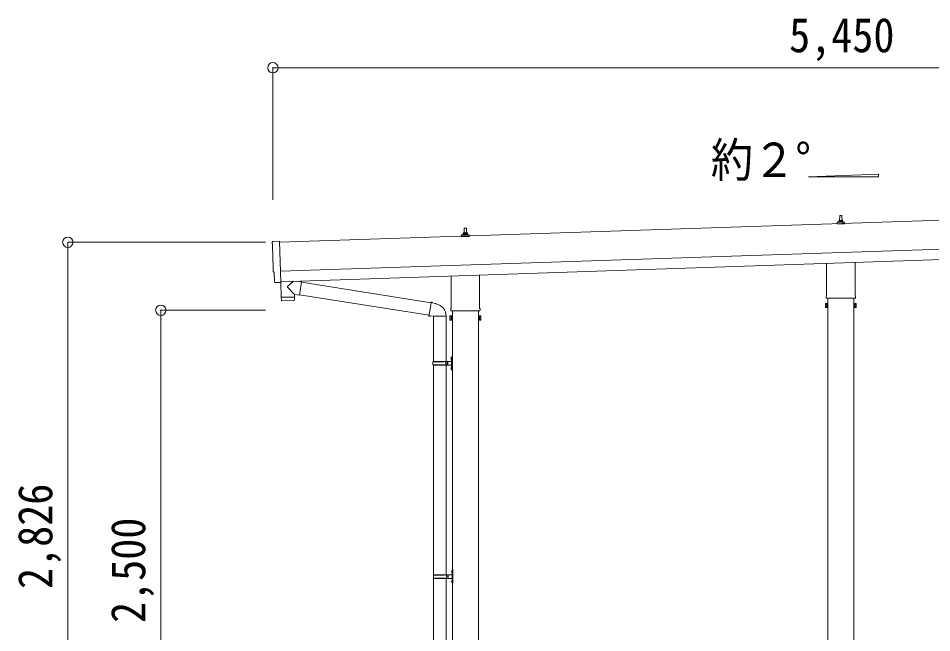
# Model space of a CAD drawing. Units: millimetres at full size, sheet at 1:50. Extents: x -14053 to 14053, y -9700 to 9700.
# Drawn here: x 644 to 5024, y -3314 to -366 of the extents above; entities that cross this region are included whole.
import ezdxf
from ezdxf.enums import TextEntityAlignment as Align

# ---------------------------------------------------------------- set-up
doc = ezdxf.new("R2010")
doc.units = ezdxf.units.MM
doc.header["$LTSCALE"] = 50
doc.header["$PDMODE"] = 32
doc.header["$PDSIZE"] = 50
for name, color, linetype, lineweight in [('0-0_0', 7, 'Continuous', 9), ('0-1_Defpoints', 4, 'Continuous', 9), ('0-2_TEXT1', 7, 'Continuous', 9), ('0-6_PARTS1', 6, 'Continuous', 9)]:
    doc.layers.add(name, color=color, linetype=linetype, lineweight=lineweight)
doc.styles.add('ＭＳ ゴシック', font='')
doc.styles.get('ＭＳ ゴシック').set_extended_font_data('MS Gothic')

msp = doc.modelspace()

# ---------------------------------------------------------------- linework, layer by layer
at = {"layer": '0-0_0', "color": 4}
for p, q in [((4432.89, -1126.73), (4768.89, -1114.31)), ((4768.89, -1126.73), (4432.89, -1126.73)), ((4768.89, -1114.31), (4768.89, -1126.73))]:
    msp.add_line(p, q, dxfattribs=at)
at = {"layer": '0-1_Defpoints'}
for p, q in [((7279.57, -1260.5), (1896.56, -1439.93)), ((4583.94, -1313.15), (4592.48, -1313.15)), ((4569.96, -1353.15), (4569.96, -1345.44)), ((4606.46, -1353.15), (4569.96, -1353.15)), ((4570.34, -1344.65), (4606.08, -1344.65)), ((4570.72, -1344.47), (4577.44, -1342.84)), ((4577.83, -1342.65), (4598.59, -1342.65)), ((4578.21, -1341.87), (4578.21, -1337.65)), ((4579.21, -1337.65), (4597.21, -1337.65)), ((4582.21, -1337.65), (4582.94, -1314.13)), ((4593.48, -1314.13), (4594.21, -1337.65)), ((4598.21, -1341.87), (4598.21, -1337.65)), ((4605.69, -1344.47), (4598.97, -1342.84)), ((4606.46, -1353.15), (4606.46, -1345.44)), ((1901.23, -1579.85), (7284.24, -1400.42)), ((2778.21, -1401.87), (2778.21, -1397.65)), ((2779.21, -1397.65), (2797.21, -1397.65)), ((2782.21, -1397.65), (2782.94, -1374.13)), ((2783.94, -1373.15), (2792.48, -1373.15)), ((2793.48, -1374.13), (2794.21, -1397.65)), ((2798.21, -1401.87), (2798.21, -1397.65)), ((2769.96, -1413.15), (2769.96, -1405.44)), ((2806.46, -1413.15), (2769.96, -1413.15)), ((2770.34, -1404.65), (2806.08, -1404.65)), ((2770.72, -1404.47), (2777.44, -1402.84)), ((2777.83, -1402.65), (2798.59, -1402.65)), ((2805.69, -1404.47), (2798.97, -1402.84)), ((2806.46, -1413.15), (2806.46, -1405.44)), ((1902.89, -1629.83), (7285.9, -1450.39)), ((4519.91, -1697.14), (4519.91, -1542.59)), ((4656.51, -1538.04), (4656.51, -1697.14)), ((2719.91, -1757.14), (2719.91, -1602.59)), ((2856.51, -1598.04), (2856.51, -1757.14)), ((1883.4, -1634.25), (1876.47, -1634.12)), ((4518.21, -1705.91), (4518.21, -1700.41)), ((4658.21, -1700.41), (4658.21, -1705.91)), ((4514.21, -1735.41), (4514.97, -1734.1)), ((4514.21, -1735.41), (4514.21, -1752.41)), ((4521.21, -1739.01), (4514.97, -1739.01)), ((4521.21, -1748.82), (4514.97, -1748.82)), ((4656.15, -1709.41), (4520.27, -1709.41)), ((4525.71, -1709.41), (4525.71, -4766.91)), ((4650.71, -4766.91), (4650.71, -1709.41)), ((4655.21, -1739.01), (4661.45, -1739.01)), ((4655.21, -1748.82), (4661.45, -1748.82)), ((4662.21, -1735.41), (4661.45, -1734.1)), ((4662.21, -1735.41), (4662.21, -1752.41)), ((2714.21, -1795.41), (2714.97, -1794.1)), ((2714.21, -1795.41), (2714.21, -1812.41)), ((2718.21, -1765.91), (2718.21, -1760.41)), ((2856.15, -1769.41), (2720.27, -1769.41)), ((2725.71, -1769.41), (2725.71, -4766.91)), ((2850.71, -4766.91), (2850.71, -1769.41)), ((2858.21, -1760.41), (2858.21, -1765.91)), ((2862.21, -1795.41), (2861.45, -1794.1)), ((2862.21, -1795.41), (2862.21, -1812.41)), ((4514.21, -1752.41), (4514.97, -1753.73)), ((4521.21, -1753.73), (4514.97, -1753.73)), ((4523.71, -1753.11), (4521.21, -1753.11)), ((4652.71, -1753.11), (4655.21, -1753.11)), ((4655.21, -1753.73), (4661.45, -1753.73)), ((4662.21, -1752.41), (4661.45, -1753.73)), ((2714.21, -1812.41), (2714.97, -1813.73)), ((2721.21, -1799.01), (2714.97, -1799.01)), ((2721.21, -1808.82), (2714.97, -1808.82)), ((2721.21, -1813.73), (2714.97, -1813.73)), ((2723.71, -1813.11), (2721.21, -1813.11)), ((2852.71, -1813.11), (2855.21, -1813.11)), ((2855.21, -1799.01), (2861.45, -1799.01)), ((2855.21, -1808.82), (2861.45, -1808.82)), ((2855.21, -1813.73), (2861.45, -1813.73)), ((2862.21, -1812.41), (2861.45, -1813.73))]:
    msp.add_line(p, q, dxfattribs=at)
for points in [[(1864.9, -1437.55), (1896.39, -1434.85), (1902.99, -1632.59)], [(1873.53, -1631.22), (1871.97, -1584.22), (1871.37, -1584.24)], [(1884.13, -1633.95), (1884.78, -1633.3), (1903.02, -1633.6)], [(4521.21, -1753.73), (4521.21, -1734.1), (4514.97, -1734.1)], [(4521.21, -1753.11), (4521.21, -1734.71), (4523.71, -1734.71)], [(4655.21, -1753.11), (4655.21, -1734.71), (4652.71, -1734.71)], [(4655.21, -1753.73), (4655.21, -1734.1), (4661.45, -1734.1)], [(2721.21, -1813.73), (2721.21, -1794.1), (2714.97, -1794.1)], [(2721.21, -1813.11), (2721.21, -1794.71), (2723.71, -1794.71)], [(2855.21, -1813.11), (2855.21, -1794.71), (2852.71, -1794.71)], [(2855.21, -1813.73), (2855.21, -1794.1), (2861.45, -1794.1)]]:
    msp.add_lwpolyline(points, dxfattribs=at)
for points in [[(4523.71, -1754.41), (4523.71, -1733.41), (4525.71, -1733.41), (4525.71, -1754.41)], [(4652.71, -1754.41), (4652.71, -1733.41), (4650.71, -1733.41), (4650.71, -1754.41)], [(2723.71, -1814.41), (2723.71, -1793.41), (2725.71, -1793.41), (2725.71, -1814.41)], [(2852.71, -1814.41), (2852.71, -1793.41), (2850.71, -1793.41), (2850.71, -1814.41)]]:
    msp.add_lwpolyline(points, close=True, dxfattribs=at)
for centre, radius, start, end in [((4583.94, -1314.15), 1, 90, 178.60509), ((4592.48, -1314.15), 1, 1.39491, 90), ((4570.96, -1345.44), 1, 103.62699, 180), ((4577.21, -1341.87), 1, 283.62699, 0), ((4582.29, -1338.29), 4.13, 90, 171.17633), ((4579.21, -1338.65), 1, 90, 180), ((4591.54, -1337.65), 4.83, 133.60282, 180), ((4584.88, -1337.65), 4.83, 0, 46.39718), ((4594.12, -1338.29), 4.13, 8.82367, 90), ((4597.21, -1338.65), 1, 0, 90), ((4599.21, -1341.87), 1, 180, 256.37301), ((4605.46, -1345.44), 1, 0, 76.37301), ((2782.29, -1398.29), 4.13, 90, 171.17633), ((2779.21, -1398.65), 1, 90, 180), ((2783.94, -1374.15), 1, 90, 178.60509), ((2791.54, -1397.65), 4.83, 133.60282, 180), ((2784.88, -1397.65), 4.83, 0, 46.39718), ((2792.48, -1374.15), 1, 1.39491, 90), ((2794.12, -1398.29), 4.13, 8.82367, 90), ((2797.21, -1398.65), 1, 0, 90), ((2770.96, -1405.44), 1, 103.62699, 180), ((2777.21, -1401.87), 1, 283.62699, 0), ((2799.21, -1401.87), 1, 180, 256.37301), ((2805.46, -1405.44), 1, 0, 76.37301), ((4522.21, -1700.41), 4, 125.09963, 180), ((4522.21, -1705.91), 4, 180, 194.47751), ((4522.21, -1705.91), 4, 194.47751, 241.04498), ((4654.21, -1705.91), 4, 298.95502, 345.52249), ((4654.21, -1700.41), 4, 0, 54.90037), ((4654.21, -1705.91), 4, 345.52249, 0), ((4518.55, -1736.55), 4.34, 145.61575, 214.38425), ((4518.55, -1751.27), 4.34, 145.61575, 214.38425), ((4530.45, -1743.91), 16.24, 162.41205, 197.58795), ((4657.86, -1736.55), 4.34, 325.61575, 34.38425), ((4645.97, -1743.91), 16.24, 342.41205, 17.58795), ((4657.86, -1751.27), 4.34, 325.61575, 34.38425), ((2718.55, -1796.55), 4.34, 145.61575, 214.38425), ((2722.21, -1760.41), 4, 125.09963, 180), ((2722.21, -1765.91), 4, 180, 194.47751), ((2722.21, -1765.91), 4, 194.47751, 241.04498), ((2854.21, -1765.91), 4, 298.95502, 345.52249), ((2854.21, -1760.41), 4, 0, 54.90037), ((2854.21, -1765.91), 4, 345.52249, 0), ((2857.86, -1796.55), 4.34, 325.61575, 34.38425), ((2730.45, -1803.91), 16.24, 162.41205, 197.58795), ((2718.55, -1811.27), 4.34, 145.61575, 214.38425), ((2845.97, -1803.91), 16.24, 342.41205, 17.58795), ((2857.86, -1811.27), 4.34, 325.61575, 34.38425)]:
    msp.add_arc(centre, radius, start, end, dxfattribs=at)
for centre, major_axis, ratio, start_param, end_param in [((1865.15, -1440.54), (-3, -0.1), 0.99863, 4.7647489, 6.2979817), ((-2895.72, -1669.7), (4760.73, 158.69), 0.99863, 6.2686928, 6.2979817), ((1871.22, -1579.84), (-4.4, -0.15), 0.99863, 6.2686928, 7.8539816), ((1876.54, -1631.11), (-2.11, -2.14), 0.9974, 5.5252311, 7.0411395), ((1883.42, -1633.25), (-0.704, -0.714), 0.9974, 0.7579542, 1.5707963)]:
    msp.add_ellipse(centre, major_axis=major_axis, ratio=ratio, start_param=start_param, end_param=end_param, dxfattribs=at)
at = {"layer": '0-2_TEXT1'}
for p, q in [((1902.99, -1632.59), (1903.02, -1633.59)), ((1968.56, -1690.66), (1937.06, -1658.15)), ((1964.31, -1627.78), (1937.1, -1650.81)), ((2002, -1631.07), (1976.09, -1627.39)), ((2002, -1631.07), (1993.04, -1694.14)), ((2001.74, -1632.9), (2624.34, -1732.03)), ((1905.03, -1705.8), (1905.69, -1718.84)), ((1909.49, -1704.65), (1909.54, -1705.65)), ((1964.46, -1702.82), (1964.48, -1703.82)), ((1968.56, -1690.66), (1993.04, -1694.14)), ((1968.56, -1690.66), (1968.96, -1702.67)), ((1993.3, -1692.31), (2613.92, -1791.12)), ((1966.3, -1719.76), (1908.79, -1721.68)), ((2624.66, -1730.21), (2619.13, -1761.58)), ((2624.66, -1730.21), (2625.8, -1728.23)), ((2625.8, -1728.23), (2629.37, -1728.86)), ((2629.37, -1728.86), (2629.78, -1731.21)), ((2644.3, -1734.03), (2645.98, -1735.66)), ((2645.98, -1735.66), (2648.1, -1736.11)), ((2613.6, -1792.94), (2619.13, -1761.58)), ((2613.6, -1792.94), (2614, -1795.2)), ((2613.6, -1792.94), (2618.75, -1793.76)), ((2614, -1795.2), (2617.56, -1795.83)), ((2617.56, -1795.83), (2618.75, -1793.76)), ((2618.75, -1793.76), (2633.36, -1796.07)), ((2633.36, -1796.07), (2635.56, -1795.09)), ((2695.86, -1795.49), (2634.67, -1795.49)), ((2635.71, -1795.49), (2635.71, -2012.91)), ((2695.71, -1795.49), (2695.71, -2012.91)), ((2633.71, -2012.91), (2719.71, -2012.91)), ((2633.71, -2012.91), (2633.71, -2014.91)), ((2692.71, -2012.91), (2692.71, -2017.41)), ((2700.71, -2012.91), (2700.71, -2021.91)), ((2719.41, -1995.77), (2721.45, -1996.76)), ((2720.68, -1993.76), (2721.31, -1993.76)), ((2720.68, -1993.76), (2720.68, -2002.06)), ((2720.68, -2002.06), (2721.31, -2002.06)), ((2721.31, -1993.76), (2721.31, -2002.06)), ((2721.31, -1993.76), (2721.71, -1994.16)), ((2721.31, -2002.06), (2721.71, -2001.66)), ((2721.45, -1996.76), (2722.06, -1997.91)), ((2721.71, -1989.91), (2724.71, -1988.41)), ((2721.71, -1989.91), (2721.71, -2021.91)), ((2721.71, -1994.16), (2721.71, -2001.66)), ((2724.71, -1988.41), (2724.71, -2021.91)), ((2724.71, -1988.41), (2725.71, -1988.41)), ((2725.71, -1988.41), (2725.71, -2021.91)), ((2632.71, -2014.91), (2683.04, -2014.91)), ((2632.71, -2028.91), (2683.04, -2028.91)), ((2633.71, -2030.91), (2633.71, -2028.91)), ((2633.71, -2030.91), (2719.71, -2030.91)), ((2635.71, -2030.91), (2635.71, -3035.41)), ((2692.71, -2017.41), (2694.71, -2017.41)), ((2692.71, -2030.91), (2692.71, -2026.41)), ((2692.71, -2026.41), (2694.71, -2026.41)), ((2694.71, -2017.41), (2694.71, -2021.91)), ((2694.71, -2026.41), (2694.71, -2021.91)), ((2695.71, -2030.91), (2695.71, -3035.41)), ((2700.71, -2017.41), (2703.71, -2017.41)), ((2700.71, -2030.91), (2700.71, -2021.91)), ((2700.71, -2026.41), (2703.71, -2026.41)), ((2703.71, -2017.41), (2703.71, -2021.91)), ((2703.71, -2026.41), (2703.71, -2021.91)), ((2719.41, -2043.77), (2721.45, -2044.76)), ((2720.68, -2041.76), (2721.31, -2041.76)), ((2720.68, -2041.76), (2720.68, -2050.06)), ((2720.68, -2050.06), (2721.31, -2050.06)), ((2721.31, -2041.76), (2721.31, -2050.06)), ((2721.31, -2041.76), (2721.71, -2042.16)), ((2721.31, -2050.06), (2721.71, -2049.66)), ((2721.45, -2044.76), (2722.06, -2045.91)), ((2721.71, -2053.91), (2721.71, -2021.91)), ((2721.71, -2042.16), (2721.71, -2049.66)), ((2721.71, -2053.91), (2724.71, -2055.41)), ((2724.71, -2055.41), (2724.71, -2021.91)), ((2724.71, -2055.41), (2725.71, -2055.41)), ((2725.71, -2055.41), (2725.71, -2021.91)), ((2721.91, -3018.27), (2723.95, -3019.26)), ((2723.18, -3016.26), (2723.81, -3016.26)), ((2723.18, -3016.26), (2723.18, -3024.56)), ((2723.81, -3016.26), (2723.81, -3024.56)), ((2723.81, -3016.26), (2724.21, -3016.66)), ((2723.95, -3019.26), (2724.56, -3020.41)), ((2724.21, -3012.41), (2727.21, -3010.91)), ((2724.21, -3012.41), (2724.21, -3044.41)), ((2724.21, -3016.66), (2724.21, -3024.16)), ((2727.21, -3010.91), (2727.21, -3044.41)), ((2727.21, -3010.91), (2728.21, -3010.91)), ((2728.21, -3010.91), (2728.21, -3044.41)), ((2635.21, -3037.41), (2685.54, -3037.41)), ((2635.21, -3051.41), (2685.54, -3051.41)), ((2635.71, -3053.41), (2635.71, -4057.91)), ((2636.21, -3035.41), (2722.21, -3035.41)), ((2636.21, -3035.41), (2636.21, -3037.41)), ((2636.21, -3053.41), (2636.21, -3051.41)), ((2636.21, -3053.41), (2722.21, -3053.41)), ((2695.21, -3035.41), (2695.21, -3039.91)), ((2695.21, -3039.91), (2697.21, -3039.91)), ((2695.21, -3053.41), (2695.21, -3048.91)), ((2695.21, -3048.91), (2697.21, -3048.91)), ((2695.71, -3053.41), (2695.71, -4057.91)), ((2697.21, -3039.91), (2697.21, -3044.41)), ((2697.21, -3048.91), (2697.21, -3044.41)), ((2703.21, -3035.41), (2703.21, -3044.41)), ((2703.21, -3039.91), (2706.21, -3039.91)), ((2703.21, -3053.41), (2703.21, -3044.41)), ((2703.21, -3048.91), (2706.21, -3048.91)), ((2706.21, -3039.91), (2706.21, -3044.41)), ((2706.21, -3048.91), (2706.21, -3044.41)), ((2723.18, -3024.56), (2723.81, -3024.56)), ((2723.18, -3064.26), (2723.81, -3064.26)), ((2723.18, -3064.26), (2723.18, -3072.56)), ((2723.81, -3024.56), (2724.21, -3024.16)), ((2723.81, -3064.26), (2723.81, -3072.56)), ((2723.81, -3064.26), (2724.21, -3064.66)), ((2724.21, -3076.41), (2724.21, -3044.41)), ((2724.21, -3064.66), (2724.21, -3072.16)), ((2727.21, -3077.91), (2727.21, -3044.41)), ((2728.21, -3077.91), (2728.21, -3044.41)), ((2721.91, -3066.27), (2723.95, -3067.26)), ((2723.18, -3072.56), (2723.81, -3072.56)), ((2723.81, -3072.56), (2724.21, -3072.16)), ((2723.95, -3067.26), (2724.56, -3068.41)), ((2724.21, -3076.41), (2727.21, -3077.91)), ((2727.21, -3077.91), (2728.21, -3077.91))]:
    msp.add_line(p, q, dxfattribs=at)
for points in [[(1902.62, -1633.59), (1904.99, -1704.8), (1968.96, -1702.67)], [(1969.2, -1716.72), (1968.99, -1703.67), (1905.03, -1705.8)], [(2624.66, -1730.21), (2629.78, -1731.21), (2644.3, -1734.03)], [(2719.41, -2000.06), (2721.45, -1999.06), (2722.06, -1997.91)], [(2719.41, -2048.06), (2721.45, -2047.06), (2722.06, -2045.91)], [(2721.91, -3022.56), (2723.95, -3021.56), (2724.56, -3020.41)], [(2721.91, -3070.56), (2723.95, -3069.56), (2724.56, -3068.41)]]:
    msp.add_lwpolyline(points, dxfattribs=at)
for centre, radius, start, end in [((1940.48, -1654.5), 5, 132.56466, 226.88314), ((1908.68, -1718.68), 3, 182.90915, 271.95747), ((1966.2, -1716.77), 3, 271.90915, 0.90915), ((2635.56, -1795.09), 60.3, 359.62495, 78), ((2683.04, -2012.91), 2, 270, 359.99998), ((2725.01, -1997.91), 6, 136.21765, 223.78235), ((2719.71, -2010.91), 2, 270, 359.99998), ((2681.46, -2021.91), 49.25, 171.82876, 180.00002), ((2681.46, -2021.91), 49.25, 180.00002, 188.17127), ((2683.04, -2030.91), 2, 0.00005, 90.00004), ((2725.01, -2045.91), 6, 136.21765, 223.78235), ((2719.71, -2032.91), 2, 0.00005, 90.00004), ((2727.51, -3020.41), 6, 136.21765, 223.78235), ((2683.96, -3044.41), 49.25, 171.82876, 180.00002), ((2683.96, -3044.41), 49.25, 180.00002, 188.17127), ((2685.54, -3035.41), 2, 270, 359.99998), ((2685.54, -3053.41), 2, 0.00005, 90.00004), ((2727.51, -3068.41), 6, 136.21765, 223.78235), ((2722.21, -3033.41), 2, 270, 359.99998), ((2722.21, -3055.41), 2, 0.00005, 90.00004)]:
    msp.add_arc(centre, radius, start, end, dxfattribs=at)
at = {"layer": '0-6_PARTS1'}
for p, q in [((1865.21, -603.76), (1865.21, -1236.58)), ((1865.21, -603.76), (7315.21, -603.76)), ((882.06, -1440.93), (1829.16, -1440.93)), ((882.06, -4266.91), (882.06, -1440.93)), ((1327.82, -1766.91), (1829.16, -1766.91)), ((1327.82, -4266.91), (1327.82, -1766.91))]:
    msp.add_line(p, q, dxfattribs=at)
for p in [(1865.21, -603.76), (882.06, -1440.93), (1327.82, -1766.91)]:
    msp.add_point(p, dxfattribs=at)

# ---------------------------------------------------------------- texts
at = {"layer": '0-0_0', "style": 'ＭＳ ゴシック', "width": 0.9}
msp.add_text('約２°', height=165, dxfattribs=at).set_placement((3965.08, -1177.43), align=Align.BOTTOM_LEFT)
at = {"layer": '0-6_PARTS1', "color": 7, "style": 'ＭＳ ゴシック', "width": 0.9}
msp.add_text('5,450', height=165, dxfattribs=at).set_placement((4340.21, -578.76), align=Align.BOTTOM_LEFT)
for s, p in [('2,826', (857.06, -3103.92)), ('2,500', (1302.82, -3266.91))]:
    msp.add_text(s, height=165, rotation=90, dxfattribs=at).set_placement(p, align=Align.BOTTOM_LEFT)

doc.saveas('drawing.dxf')
